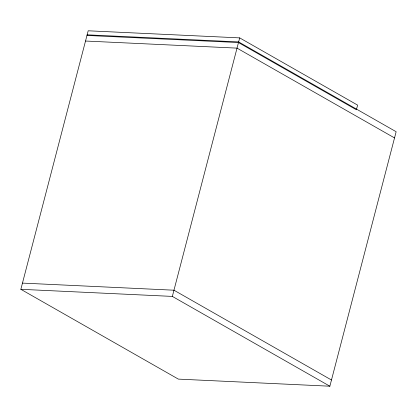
<?xml version="1.0" encoding="UTF-8"?>
<svg xmlns="http://www.w3.org/2000/svg" width="417" height="417" viewBox="0 0 417 417"><rect width="100%" height="100%" fill="white"/><g stroke="black" fill="none" stroke-linecap="round" stroke-linejoin="round"><path stroke-width="0.63" d="M87.137 34.825L238.644 41.924L396.15 131.725L329.863 386.21L178.356 379.11L20.85 289.309L88.19 30.79L239.692 37.89L357.604 105.115L356.389 109.77L238.482 42.544L86.976 35.445M329.863 386.21L172.351 296.409L239.692 37.89M85.521 41.028L237.023 48.132L394.534 137.933M22.466 283.101L173.967 290.206L331.479 380.007M20.85 289.309L172.351 296.409"/></g></svg>
